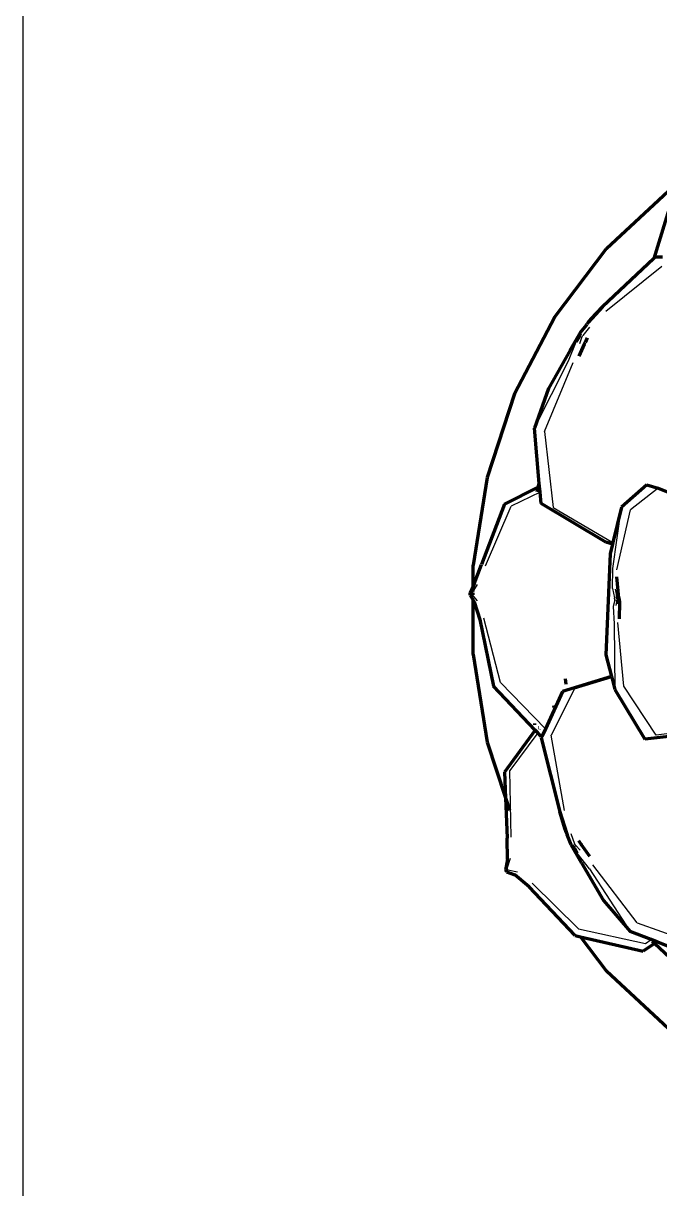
# Model space of a CAD drawing. Header units: millimetres. Extents: x 4307 to 31003, y 2809 to 20009.
# Drawn here: x 14569.2 to 14677.3, y 13195.9 to 13393.6 of the extents above; entities that cross this region are included whole.
import ezdxf

# ---------------------------------------------------------------- set-up
doc = ezdxf.new("R2010")
doc.units = ezdxf.units.MM
doc.layers.add('ProfileEdges', color=7, linetype='Continuous')

msp = doc.modelspace()

# ---------------------------------------------------------------- linework, layer by layer
for p, q in [((14668.11, 13344.73), (14677.63, 13352.39)), ((14664.36, 13341.71), (14663.83, 13340.92)), ((14665.37, 13341.99), (14664.23, 13340.62)), ((14661.79, 13336.31), (14663.1, 13339.5)), ((14663.61, 13340.52), (14663.66, 13340.49)), ((14663.66, 13340.49), (14664.04, 13340.29)), ((14663.74, 13339.23), (14664.04, 13340.29)), ((14664.04, 13340.29), (14664.23, 13340.62)), ((14656, 13324.9), (14661.79, 13336.31)), ((14657.7, 13324.32), (14662.57, 13336.01)), ((14657.7, 13324.32), (14659.2, 13311.45)), ((14656.98, 13314.01), (14652.08, 13311.63)), ((14677.01, 13314.73), (14672.33, 13311.04)), ((14647.72, 13301.52), (14652.08, 13311.63)), ((14659.2, 13311.45), (14669.33, 13305.46)), ((14669.34, 13301.05), (14670.79, 13311.49)), ((14669.98, 13300.83), (14672.33, 13311.04)), ((14669.24, 13297.69), (14669.34, 13301.05)), ((14645.61, 13297.18), (14646.34, 13298.34)), ((14669.24, 13297.69), (14669.63, 13296.07)), ((14670.04, 13296.08), (14669.78, 13297.55)), ((14645.46, 13296.65), (14645.09, 13296.56)), ((14645.46, 13296.65), (14645.47, 13296.96)), ((14646.34, 13295.6), (14645.46, 13296.65)), ((14645.47, 13296.96), (14645.61, 13297.18)), ((14669.67, 13295.68), (14669.38, 13294.63)), ((14669.67, 13295.68), (14669.63, 13296.07)), ((14669.67, 13295.68), (14670.08, 13295.75)), ((14669.91, 13294.79), (14670.08, 13295.75)), ((14670.04, 13296.08), (14670.08, 13295.75)), ((14669.38, 13294.63), (14669.55, 13291.68)), ((14650.24, 13281.73), (14647.44, 13292.64)), ((14669.55, 13291.68), (14669.66, 13280.56)), ((14671.19, 13281.09), (14670.18, 13291.89)), ((14657.87, 13273.9), (14650.24, 13281.73)), ((14662.81, 13280.68), (14669.13, 13282.57)), ((14662.81, 13280.68), (14658.86, 13272.8)), ((14676.67, 13272.79), (14671.19, 13281.09)), ((14656.98, 13273.79), (14656.95, 13273.75)), ((14684.79, 13273.78), (14676.67, 13272.79)), ((14656.56, 13273.21), (14651.85, 13266.8)), ((14661.11, 13260.01), (14658.86, 13272.8)), ((14652.07, 13255.52), (14651.85, 13266.8)), ((14661.56, 13255.88), (14662.43, 13254.11)), ((14662.21, 13256.11), (14662.84, 13254.38)), ((14662.7, 13253.76), (14663.04, 13254.06)), ((14663.04, 13254.06), (14662.84, 13254.38)), ((14663.78, 13253.31), (14663.04, 13254.06)), ((14651.4, 13250.17), (14651.93, 13251.93)), ((14662.66, 13253.72), (14662.7, 13253.76)), ((14665.34, 13250.12), (14663.28, 13252.78)), ((14651.4, 13250.17), (14651.52, 13249.89)), ((14665.34, 13250.12), (14672.25, 13239.49)), ((14673.44, 13240.95), (14665.92, 13250.78)), ((14651.52, 13249.89), (14651.27, 13249.61)), ((14653.11, 13249.55), (14651.52, 13249.89)), ((14663.48, 13239.94), (14655.64, 13247.67)), ((14673.44, 13240.95), (14684.61, 13237.01)), ((14663.48, 13239.94), (14674.87, 13237.45)), ((14674.87, 13237.45), (14675.82, 13238.11))]:
    msp.add_line(p, q)
msp.add_lwpolyline([(14569.22, 13732.12), (17092.49, 13732.12), (17092.49, 12487.45), (14569.22, 12487.45)], close=True)
at = {"layer": 'ProfileEdges', "lineweight": 211}
for p, q in [((14668.26, 13355.36), (14678.73, 13365.06)), ((14679.29, 13363.43), (14676.29, 13353.67)), ((14659.49, 13343.78), (14668.26, 13355.36)), ((14676.29, 13353.67), (14667.59, 13345.45)), ((14676.55, 13353.91), (14676.29, 13353.67)), ((14677.74, 13353.87), (14676.55, 13353.91)), ((14667.59, 13345.45), (14665.16, 13342.81)), ((14665.63, 13343.41), (14667.59, 13345.45)), ((14652.65, 13330.7), (14659.49, 13343.78)), ((14665.16, 13342.81), (14665.63, 13343.41)), ((14662.06, 13338.09), (14663.85, 13341.12)), ((14663.61, 13340.52), (14663.83, 13340.92)), ((14663.66, 13340.49), (14663.83, 13340.92)), ((14663.85, 13341.12), (14664.36, 13341.71)), ((14664.36, 13341.71), (14664.99, 13342.44)), ((14664.67, 13342.18), (14664.36, 13341.71)), ((14664.67, 13342.18), (14664.91, 13342.53)), ((14664.67, 13342.18), (14664.93, 13342.51)), ((14665.16, 13342.81), (14664.91, 13342.53)), ((14663.61, 13340.52), (14663.1, 13339.5)), ((14663.6, 13340.36), (14663.1, 13339.5)), ((14664.48, 13339.15), (14663.54, 13337.11)), ((14663.6, 13340.36), (14663.66, 13340.49)), ((14664.48, 13339.15), (14664.62, 13339.39)), ((14664.96, 13340.21), (14664.6, 13339.43)), ((14664.96, 13340.21), (14664.62, 13339.39)), ((14662.06, 13338.09), (14658.41, 13331.63)), ((14658.41, 13331.63), (14656, 13324.9)), ((14652.65, 13330.7), (14647.99, 13316.5)), ((14656.84, 13315.52), (14656, 13324.9)), ((14647.99, 13316.5), (14645.61, 13301.62)), ((14656.67, 13314.89), (14656.84, 13315.52)), ((14656.89, 13315), (14656.84, 13315.52)), ((14675.09, 13315.29), (14670.79, 13311.49)), ((14675.09, 13315.29), (14677.01, 13314.73)), ((14656.67, 13314.89), (14650.93, 13312.01)), ((14656.46, 13314.1), (14656.63, 13314.76)), ((14656.89, 13315), (14656.67, 13314.89)), ((14656.98, 13314.01), (14656.89, 13315)), ((14657.15, 13312.09), (14656.98, 13314.01)), ((14677.01, 13314.73), (14684.08, 13311.88)), ((14650.93, 13312.01), (14647.04, 13301.73)), ((14668.12, 13305.54), (14657.15, 13312.09)), ((14670.79, 13311.49), (14669.33, 13305.46)), ((14669.26, 13305.19), (14668.12, 13305.54)), ((14669.33, 13305.46), (14669.26, 13305.19)), ((14668.87, 13303.58), (14668.12, 13286.45)), ((14669.26, 13305.19), (14668.87, 13303.58)), ((14645.61, 13298.08), (14645.61, 13301.62)), ((14645.78, 13298.47), (14647.04, 13301.73)), ((14670.33, 13296.12), (14669.99, 13299.68)), ((14645.61, 13298.08), (14645.1, 13296.94)), ((14645.78, 13298.47), (14645.61, 13298.08)), ((14645.61, 13297.18), (14645.61, 13298.08)), ((14645.09, 13296.56), (14645.1, 13296.94)), ((14645.09, 13296.56), (14645.61, 13295.7)), ((14645.61, 13296.6), (14645.61, 13296.96)), ((14645.61, 13286.51), (14645.61, 13295.7)), ((14645.61, 13295.7), (14645.77, 13295.43)), ((14645.77, 13295.43), (14646.74, 13292.42)), ((14670.14, 13295.91), (14670.1, 13296.73)), ((14670.19, 13295.08), (14670.16, 13295.68)), ((14670.33, 13296.12), (14670.48, 13295.38)), ((14670.48, 13295.38), (14670.41, 13292.52)), ((14646.74, 13292.42), (14649.07, 13281.14)), ((14645.61, 13286.51), (14647.98, 13271.63)), ((14668.12, 13286.45), (14669.08, 13282.77)), ((14669.08, 13282.77), (14660.76, 13280.18)), ((14661.21, 13282.4), (14661.36, 13281.45)), ((14669.08, 13282.77), (14669.13, 13282.57)), ((14669.13, 13282.57), (14669.66, 13280.56)), ((14656.13, 13273.66), (14649.07, 13281.14)), ((14660.76, 13280.18), (14657.87, 13273.9)), ((14669.66, 13280.56), (14674.74, 13272.11)), ((14659.24, 13277.83), (14659.31, 13277.52)), ((14656.13, 13273.66), (14650.9, 13266.52)), ((14656.08, 13274.56), (14656.05, 13274.77)), ((14656.56, 13273.21), (14656.13, 13273.66)), ((14656.72, 13274.07), (14656.63, 13274.04)), ((14657.87, 13273.9), (14657.27, 13272.59)), ((14657.15, 13272.58), (14656.56, 13273.21)), ((14657.27, 13272.59), (14657.15, 13272.58)), ((14657.27, 13272.59), (14657.16, 13272.35)), ((14657.16, 13272.35), (14660.31, 13259.79)), ((14683.06, 13273.07), (14674.74, 13272.11)), ((14647.98, 13271.63), (14651.09, 13262.17)), ((14650.9, 13266.52), (14651.09, 13262.17)), ((14651.09, 13262.17), (14651.4, 13255.32)), ((14651.09, 13262.17), (14651.79, 13260.08)), ((14661.15, 13256.97), (14660.31, 13259.79)), ((14660.31, 13259.79), (14661.44, 13256.25)), ((14661.44, 13256.25), (14661.15, 13256.97)), ((14661.44, 13256.25), (14661.56, 13255.88)), ((14662.27, 13254.22), (14661.56, 13255.88)), ((14651.41, 13251.72), (14651.4, 13255.32)), ((14664, 13251.15), (14662.27, 13254.22)), ((14662.66, 13253.72), (14662.43, 13254.11)), ((14662.7, 13253.76), (14662.43, 13254.11)), ((14663.49, 13254.95), (14663.97, 13254.27)), ((14663.97, 13254.27), (14664, 13254.22)), ((14663.97, 13254.27), (14664.01, 13254.26)), ((14664, 13254.22), (14664.01, 13254.26)), ((14665.43, 13252.21), (14664, 13254.22)), ((14662.66, 13253.72), (14663.28, 13252.78)), ((14662.79, 13253.65), (14662.7, 13253.76)), ((14662.79, 13253.65), (14663.28, 13252.78)), ((14651.41, 13251.72), (14651.12, 13249.95)), ((14651.27, 13249.61), (14651.12, 13249.95)), ((14664, 13251.15), (14667.74, 13244.75)), ((14651.27, 13249.61), (14652.7, 13249.09)), ((14655.14, 13247.09), (14652.7, 13249.09)), ((14662.93, 13238.81), (14655.14, 13247.09)), ((14667.74, 13244.75), (14672.25, 13239.49)), ((14662.93, 13238.81), (14663.85, 13238.59)), ((14663.85, 13238.59), (14668.26, 13232.78)), ((14663.85, 13238.59), (14674.47, 13236.13)), ((14675.82, 13238.11), (14672.25, 13239.49)), ((14676.8, 13237.72), (14675.82, 13238.11)), ((14676.37, 13237.43), (14674.47, 13236.13)), ((14676.37, 13237.43), (14676.01, 13237.77)), ((14676.8, 13237.72), (14676.37, 13237.43)), ((14682.7, 13231.56), (14676.37, 13237.43)), ((14682.58, 13235.48), (14676.8, 13237.72)), ((14678.72, 13223.06), (14668.26, 13232.78))]:
    msp.add_line(p, q, dxfattribs=at)

doc.saveas('drawing.dxf')
